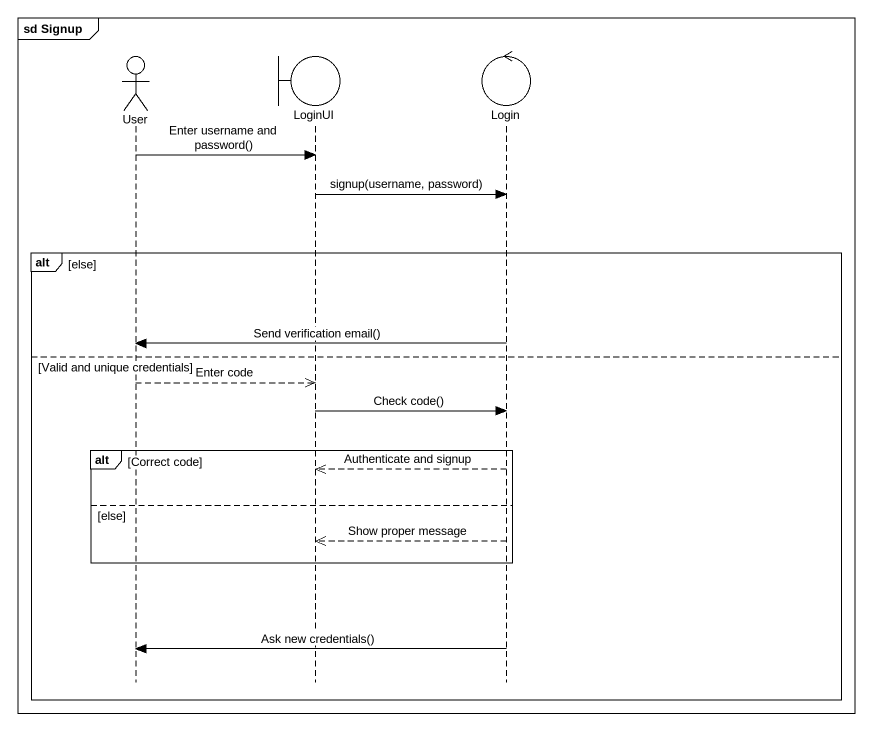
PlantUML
@startuml
mainframe sd Signup
hide footbox
actor User
boundary LoginUI
control Login

User -> LoginUI : Enter username and password()
LoginUI -> Login : signup(username, password)
alt else
  Login -> User : Send verification email()
else Valid and unique credentials
  User -->> LoginUI : Enter code
  LoginUI -> Login : Check code()
  alt Correct code
    Login -->> LoginUI : Authenticate and signup
  else else
    Login -->> LoginUI : Show proper message
  end
  Login -> User : Ask new credentials()
end
@enduml
